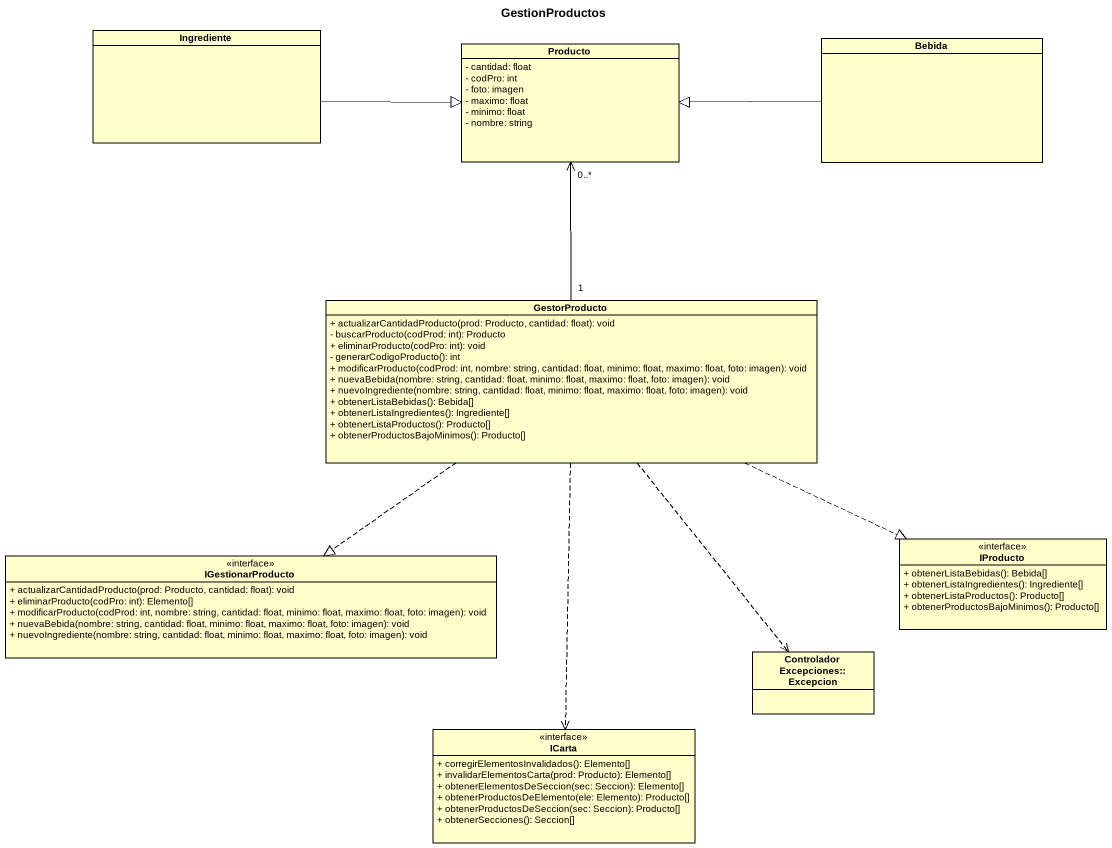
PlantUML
@startuml
title GestionProductos
hide circle
hide empty members
skinparam classAttributeIconSize 0
class Ingrediente
class Bebida
class Producto {
  - cantidad: float
  - codPro: int
  - foto: imagen
  - maximo: float
  - minimo: float
  - nombre: string
}
class GestorProducto {
  + actualizarCantidadProducto(prod: Producto, cantidad: float): void
  - buscarProducto(codProd: int): Producto
  + eliminarProducto(codPro: int): void
  - generarCodigoProducto(): int
  + modificarProducto(codProd: int, nombre: string, cantidad: float, minimo: float, maximo: float, foto: imagen): void
  + nuevaBebida(nombre: string, cantidad: float, minimo: float, maximo: float, foto: imagen): void
  + nuevoIngrediente(nombre: string, cantidad: float, minimo: float, maximo: float, foto: imagen): void
  + obtenerListaBebidas(): Bebida[]
  + obtenerListaIngredientes(): Ingrediente[]
  + obtenerListaProductos(): Producto[]
  + obtenerProductosBajoMinimos(): Producto[]
}
class IGestionarProducto <<interface>> {
  + actualizarCantidadProducto(prod: Producto, cantidad: float): void
  + eliminarProducto(codPro: int): Elemento[]
  + modificarProducto(codProd: int, nombre: string, cantidad: float, minimo: float, maximo: float, foto: imagen): void
  + nuevaBebida(nombre: string, cantidad: float, minimo: float, maximo: float, foto: imagen): void
  + nuevoIngrediente(nombre: string, cantidad: float, minimo: float, maximo: float, foto: imagen): void
}
class IProducto <<interface>> {
  + obtenerListaBebidas(): Bebida[]
  + obtenerListaIngredientes(): Ingrediente[]
  + obtenerListaProductos(): Producto[]
  + obtenerProductosBajoMinimos(): Producto[]
}
class "ControladorExcepciones::Excepcion" as ControladorExcepciones
class ICarta <<interface>> {
  + corregirElementosInvalidados(): Elemento[]
  + invalidarElementosCarta(prod: Producto): Elemento[]
  + obtenerElementosDeSeccion(sec: Seccion): Elemento[]
  + obtenerProductosDeElemento(ele: Elemento): Producto[]
  + obtenerProductosDeSeccion(sec: Seccion): Producto[]
  + obtenerSecciones(): Seccion[]
}
Ingrediente -right-|> Producto
Bebida -left-|> Producto
GestorProducto "1" -up-> "0..*" Producto
GestorProducto ..|> IGestionarProducto
GestorProducto .right.|> IProducto
GestorProducto ..> ControladorExcepciones
GestorProducto ..> ICarta
@enduml
